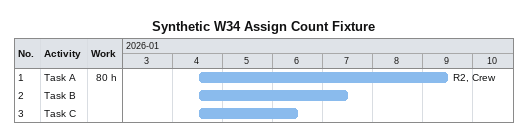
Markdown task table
Synthetic W34 Assign Count Fixture

| ID | Task | Start | Finish | Resources | Work (h) |
|---|---|---|---|---|---|
| 1 | Task A | 2026-01-04 | 2026-01-09 | R2, Crew | 80 |
| 2 | Task B | 2026-01-04 | 2026-01-07 |  |  |
| 3 | Task C | 2026-01-04 | 2026-01-06 |  |  |
